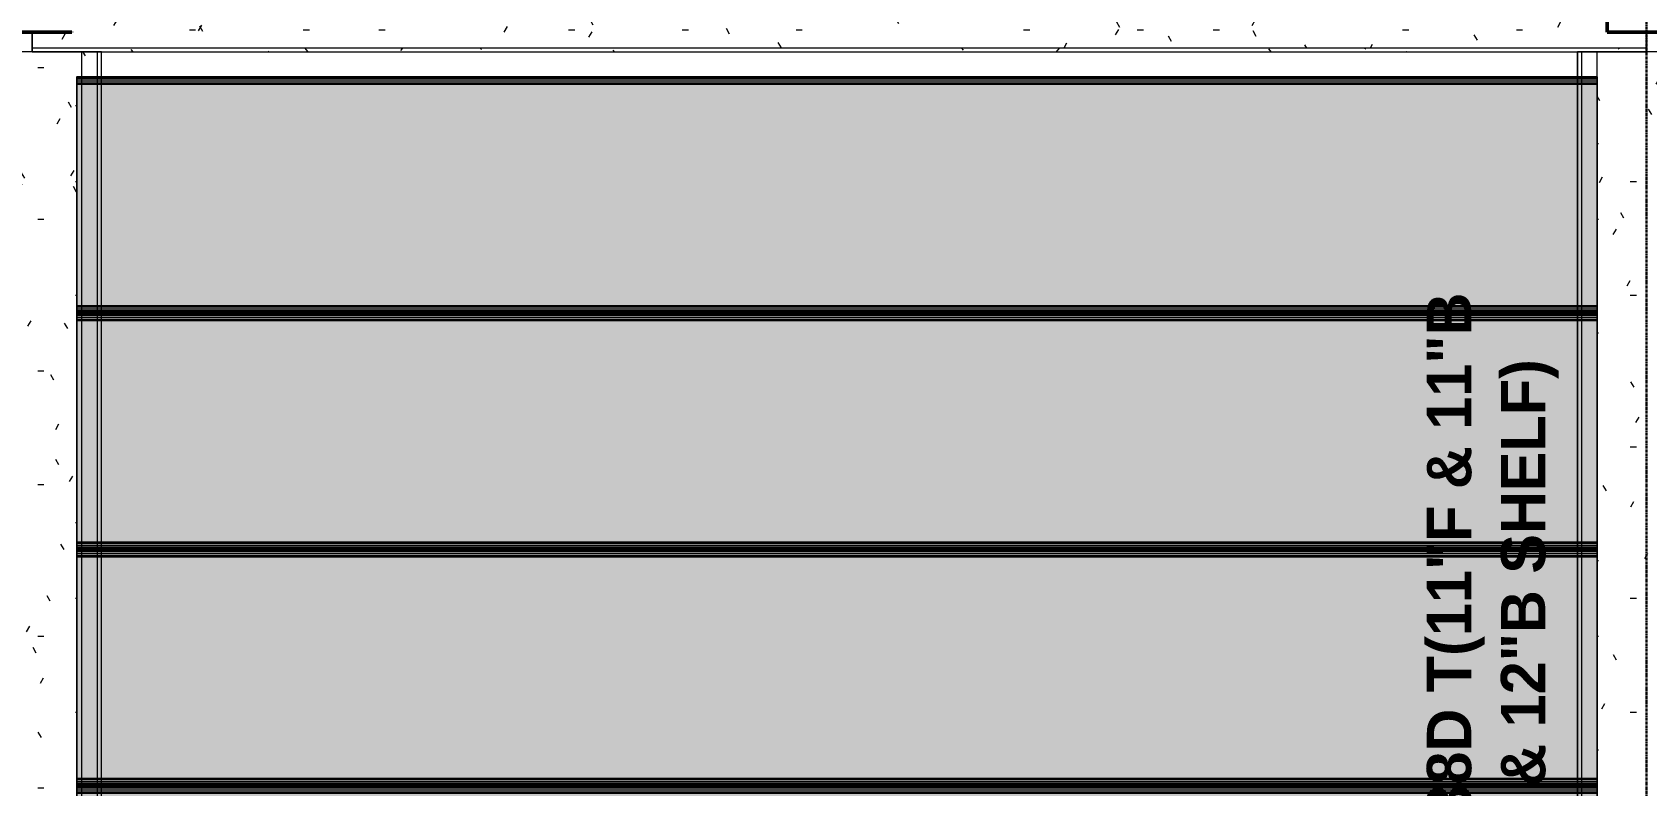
# Model space of a CAD drawing. Header units: inches. Extents: x -4126 to 627, y 9773 to 12338.
# Drawn here: x -2827.3 to -2500.3, y 11374.5 to 11527.2 of the extents above; entities that cross this region are included whole.
import ezdxf

# ---------------------------------------------------------------- set-up
doc = ezdxf.new("R2010")
doc.units = ezdxf.units.IN
doc.header["$MEASUREMENT"] = 0
doc.linetypes.add('Grid Line 1_2_', pattern=[0.875, 0.5, -0.125, 0.125, -0.125])
for name, color, linetype, lineweight in [('S-BEAM', 12, 'Continuous', 9), ('S-BEAM-IDEN', 2, 'Continuous', 30), ('S-COLS', 52, 'Continuous', 9), ('S-GRID', 1, 'Continuous', 9)]:
    doc.layers.add(name, color=color, linetype=linetype, lineweight=lineweight)
doc.styles.add('Century Gothic_B', font='', dxfattribs={"height": 9})
doc.styles.get('Century Gothic_B').set_extended_font_data('Century Gothic', bold=True)
pattern_1 = [(0, (0, 0), (30.72, 7.68), [1.267, -21.773, 1.267, -21.773, -122.88]), (0, (0, 0), (30.72, 7.68), [-46.08, 1.267, -44.813, 1.267, -21.773, -53.76]), (0, (0, 0), (30.72, 7.68), [-115.2, 1.267, -14.093, 1.267, -37.133]), (120, (11.52, 3.84), (-22.011075, 22.7643004), [1.267, -21.773, 1.267, -21.773, -122.88]), (120, (11.52, 3.84), (-22.011075, 22.7643004), [-46.08, 1.267, -44.813, 1.267, -21.773, -53.76]), (120, (11.52, 3.84), (-22.011075, 22.7643004), [-115.2, 1.267, -14.093, 1.267, -37.133]), (240, (15.36, 19.2), (-8.708925, -30.4443004), [1.267, -21.773, 1.267, -21.773, -122.88]), (240, (15.36, 19.2), (-8.708925, -30.4443004), [-46.08, 1.267, -44.813, 1.267, -21.773, -53.76]), (240, (15.36, 19.2), (-8.708925, -30.4443004), [-115.2, 1.267, -14.093, 1.267, -37.133])]

# ---------------------------------------------------------------- blocks, each defined once
blk = doc.blocks.new('034100 - Precast Structural Concrete - Column - Corbels - 16_x16_-1699973-FRAMING PLAN - 1ST FLOOR')
at = {"layer": 'S-COLS'}
h = blk.add_hatch(dxfattribs=at)
h.set_pattern_fill('FP_11', color=256, style=0, pattern_type=2)
h.set_pattern_definition([(140, (11534.205, 2501.308), (2.40992, 27.5427), [2.88, -31.68]), (85, (11534.205, 2501.308), (-28.884266, -5.327844), [2.304, -25.344]), (190.451, (11534.406, 2503.603), (-26.47393, 22.215316), [2.448, -26.924]), (136.184, (11526.525, 2501.308), (6.35642, 40.98187), [4.32, -47.52]), (186.636, (11527.055, 2504.723), (-37.40619, 35.89075), [3.671, -40.386]), (81.184, (11526.525, 2501.31), (-37.40622, 35.89097), [3.456, -38.016]), (111, (11528.445, 2505.148), (15.46073, 22.921036), [2.88, -31.68]), (56, (11528.445, 2505.148), (-27.84574, 9.34353), [2.304, -25.344]), (161.451, (11529.734, 2507.058), (-12.38442, 32.26477), [2.448, -26.924]), (127.5, (11534.205, 2501.308), (-12.782707, 0.466855), [1.267, -23.77, 1.267, -24.461, -25.44]), (127.5, (11534.205, 2501.308), (-12.782707, 0.466855), [-50.765, 1.267, -24.173]), (97.5, (11534.205, 2501.308), (-15.14509, 10.10159), [1.267, -13.402, 1.267, -23.194, -9.696]), (97.5, (11534.205, 2501.308), (-15.14509, 10.10159), [-39.13, 1.267, -8.429]), (57.5, (11534.205, 2492.745), (0.86578, 20.499161), [1.267, -8.333, 1.267, -28.685, -39.744]), (57.5, (11534.205, 2492.745), (0.86578, 20.499161), [-39.552, 1.267, -38.477]), (47.5, (11534.205, 2488.905), (-3.844288, 22.39478), [1.267, -11.213, 1.267, -18.624, -28.224]), (47.5, (11534.205, 2488.905), (-3.844288, 22.39478), [-32.371, 1.267, -26.957])])
h.paths.add_polyline_path([(7.02, 1.02), (-7.98, 1.02), (-7.98, 0.97), (7.02, 0.97)], flags=0)
for p, q in [((-8.91, 8.98), (-8.98, 8.98)), ((-8.98, 8.98), (-8.98, -7.02)), ((6.94, 8.98), (-8.91, 8.98)), ((7.02, 8.98), (6.94, 8.98)), ((7.02, -7.02), (7.02, 8.98)), ((-8.98, -7.02), (-8.91, -7.02)), ((-8.91, -7.02), (6.94, -7.02)), ((6.94, -7.02), (7.02, -7.02))]:
    blk.add_line(p, q, dxfattribs=at)
at = {"layer": 'S-COLS', "lineweight": 50}
for p, q in [((-8.98, -7.02), (-8.98, 8.98)), ((-8.98, 8.98), (-8.91, 8.98)), ((-8.91, 8.98), (6.94, 8.98)), ((6.94, 8.98), (7.02, 8.98)), ((7.02, 8.98), (7.02, -7.02)), ((-8.91, -7.02), (-8.98, -7.02)), ((6.94, -7.02), (-8.91, -7.02)), ((7.02, -7.02), (6.94, -7.02))]:
    blk.add_line(p, q, dxfattribs=at)
blk = doc.blocks.new('034100 - Precast Structural Concrete - Solid Plank - 12_-1871122-FRAMING PLAN - 1ST FLOOR')
at = {"layer": 'S-BEAM', "transparency": 33554483}
h = blk.add_hatch(color=256, dxfattribs=at)
h.paths.add_polyline_path([(0, 23.52), (5, 23.52), (5, 23.9), (0, 23.9)], flags=0)
h.paths.add_polyline_path([(308, 23.52), (308, 23.9), (304, 23.9), (304, 23.52), (304.79, 23.52)], flags=0)
h = blk.add_hatch(color=256, dxfattribs=at)
h.paths.add_polyline_path([(5, -23.52), (5, -23.09), (0, -23.09), (0, -23.52), (4.21, -23.52)], flags=0)
h.paths.add_polyline_path([(304.79, -23.52), (308, -23.52), (308, -23.09), (304, -23.09), (304, -23.52)], flags=0)
h.paths.add_polyline_path([(304.79, -22.7), (308, -22.7), (308, 22.7), (304, 22.7), (304, -22.7)], flags=0)
h.paths.add_polyline_path([(0, -22.7), (5, -22.7), (5, 22.7), (0, 22.7), (0, 20.28)], flags=0)
h.paths.add_polyline_path([(4.21, 23.09), (5, 23.09), (5, 23.52), (0, 23.52), (0, 23.09)], flags=0)
h.paths.add_polyline_path([(304, 23.09), (308, 23.09), (308, 23.52), (304, 23.52)], flags=0)
h = blk.add_hatch(color=256, dxfattribs=at)
h.paths.add_polyline_path([(5, 22.7), (5, 23.09), (0, 23.09), (0, 22.7), (4.21, 22.7)], flags=0)
h.paths.add_polyline_path([(308, 22.7), (308, 23.09), (304, 23.09), (304, 22.7), (304.79, 22.7)], flags=0)
for points in [[(145.83, 23.52), (304, 23.52), (304, 23.9), (5, 23.9), (5, 23.52), (145, 23.52)], [(5, 22.7), (304, 22.7), (304, 23.09), (5, 23.09)], [(5, -23.09), (304, -23.09), (304, -22.7), (5, -22.7)], [(232.09, -23.9), (304, -23.9), (304, -23.52), (5, -23.52), (5, -23.9), (97.02, -23.9)]]:
    blk.add_hatch(color=256, dxfattribs=at).paths.add_polyline_path(points, flags=0)
h = blk.add_hatch(color=256, dxfattribs=at)
h.paths.add_polyline_path([(5, -23.52), (304, -23.52), (304, -23.09), (5, -23.09)], flags=0)
h.paths.add_polyline_path([(5, -22.7), (304, -22.7), (304, 22.7), (5, 22.7), (5, 20.28)], flags=0)
h.paths.add_polyline_path([(232.09, 23.09), (304, 23.09), (304, 23.52), (5, 23.52), (5, 23.09), (97.02, 23.09)], flags=0)
h = blk.add_hatch(color=256, dxfattribs=at)
h.paths.add_polyline_path([(5, -23.09), (5, -22.7), (0, -22.7), (0, -23.09), (4.21, -23.09)], flags=0)
h.paths.add_polyline_path([(308, -23.09), (308, -22.7), (304, -22.7), (304, -23.09), (304.79, -23.09)], flags=0)
h = blk.add_hatch(color=256, dxfattribs=at)
h.paths.add_polyline_path([(0, -23.9), (5, -23.9), (5, -23.52), (0, -23.52)], flags=0)
h.paths.add_polyline_path([(308, -23.9), (308, -23.52), (304, -23.52), (304, -23.9), (304.79, -23.9)], flags=0)
at = {"layer": 'S-BEAM'}
for p, q in [((0, 23.94), (0, 23.9)), ((0, 23.94), (5, 23.94)), ((0, 23.76), (0, 23.9)), ((0, 23.9), (0, 23.52)), ((0, 23.9), (5, 23.9)), ((0, 23.52), (0, 23.76)), ((0, 23.76), (5, 23.76)), ((0, 23.76), (5, 23.76)), ((0, 22.7), (0, 23.52)), ((0, 23.52), (0, -23.52)), ((0, 23.52), (5, 23.52)), ((0, 22.7), (0, 23.09)), ((0, 23.09), (0, 22.7)), ((0, 23.09), (5, 23.09)), ((0, 23.09), (5, 23.09)), ((5, 23.94), (304, 23.94)), ((5, 23.9), (304, 23.9)), ((5, 23.76), (304, 23.76)), ((5, 23.76), (304, 23.76)), ((5, 23.52), (304, 23.52)), ((5, 23.09), (304, 23.09)), ((5, 23.09), (304, 23.09)), ((304, 23.94), (308, 23.94)), ((304, 23.9), (308, 23.9)), ((304, 23.76), (308, 23.76)), ((304, 23.76), (308, 23.76)), ((304, 23.52), (308, 23.52)), ((304, 23.09), (308, 23.09)), ((304, 23.09), (308, 23.09)), ((308, 23.9), (308, 23.94)), ((308, 23.52), (308, 23.9)), ((308, 23.9), (308, 23.76)), ((308, 23.76), (308, 23.52)), ((308, -23.52), (308, 23.52)), ((308, 23.52), (308, 22.7)), ((308, 22.7), (308, 23.09)), ((308, 23.09), (308, 22.7)), ((0, 22.4), (0, 22.7)), ((0, 22.7), (5, 22.7)), ((0, -22.4), (0, 22.4)), ((0, 22.4), (5, 22.4)), ((5, 22.7), (304, 22.7)), ((5, 22.4), (304, 22.4)), ((304, 22.7), (308, 22.7)), ((304, 22.4), (308, 22.4)), ((308, 22.7), (308, 22.4)), ((308, 22.4), (308, -22.4)), ((0, -22.7), (0, -22.4)), ((0, -22.4), (5, -22.4)), ((0, -23.52), (0, -22.7)), ((0, -22.7), (0, -23.09)), ((0, -23.09), (0, -22.7)), ((0, -22.7), (5, -22.7)), ((5, -22.4), (304, -22.4)), ((5, -22.7), (304, -22.7)), ((304, -22.4), (308, -22.4)), ((304, -22.7), (308, -22.7)), ((308, -22.4), (308, -22.7)), ((308, -22.7), (308, -23.09)), ((308, -23.09), (308, -22.7)), ((308, -22.7), (308, -23.52)), ((0, -23.09), (5, -23.09)), ((0, -23.09), (5, -23.09)), ((0, -23.52), (0, -23.9)), ((0, -23.76), (0, -23.52)), ((5, -23.52), (0, -23.52)), ((0, -23.9), (0, -23.76)), ((5, -23.76), (0, -23.76)), ((0, -23.76), (5, -23.76)), ((0, -23.9), (0, -23.94)), ((0, -23.9), (5, -23.9)), ((0, -23.94), (5, -23.94)), ((5, -23.09), (304, -23.09)), ((5, -23.09), (304, -23.09)), ((304, -23.52), (5, -23.52)), ((304, -23.76), (5, -23.76)), ((5, -23.76), (304, -23.76)), ((5, -23.9), (304, -23.9)), ((5, -23.94), (304, -23.94)), ((304, -23.09), (308, -23.09)), ((304, -23.09), (308, -23.09)), ((308, -23.52), (304, -23.52)), ((308, -23.76), (304, -23.76)), ((304, -23.76), (308, -23.76)), ((304, -23.9), (308, -23.9)), ((304, -23.94), (308, -23.94)), ((308, -23.52), (308, -23.76)), ((308, -23.9), (308, -23.52)), ((308, -23.76), (308, -23.9)), ((308, -23.94), (308, -23.9))]:
    blk.add_line(p, q, dxfattribs=at)
blk = doc.blocks.new('034100 - Precast Structural Concrete - Solid Plank - 12_-V93-FRAMING PLAN - 1ST FLOOR')
at = {"layer": 'S-BEAM', "transparency": 33554483}
h = blk.add_hatch(color=256, dxfattribs=at)
h.paths.add_polyline_path([(5, 23.52), (5, 23.9), (0, 23.9), (0, 23.52), (4.21, 23.52)], flags=0)
h.paths.add_polyline_path([(308, 23.52), (308, 23.9), (304, 23.9), (304, 23.52), (304.79, 23.52)], flags=0)
h = blk.add_hatch(color=256, dxfattribs=at)
h.paths.add_polyline_path([(5, -23.52), (5, -23.09), (0, -23.09), (0, -23.52), (4.21, -23.52)], flags=0)
h.paths.add_polyline_path([(308, -23.52), (308, -23.09), (304, -23.09), (304, -23.52), (304.79, -23.52)], flags=0)
h.paths.add_polyline_path([(4.21, -22.7), (5, -22.7), (5, 22.7), (0, 22.7), (0, -22.7)], flags=0)
h.paths.add_polyline_path([(308, -22.7), (308, 22.7), (304, 22.7), (304, -22.7), (304.79, -22.7)], flags=0)
h.paths.add_polyline_path([(5, 23.09), (5, 23.52), (0, 23.52), (0, 23.09), (4.21, 23.09)], flags=0)
h.paths.add_polyline_path([(308, 23.09), (308, 23.52), (304, 23.52), (304, 23.09), (304.79, 23.09)], flags=0)
h = blk.add_hatch(color=256, dxfattribs=at)
h.paths.add_polyline_path([(5, 22.7), (5, 23.09), (0, 23.09), (0, 22.7), (4.21, 22.7)], flags=0)
h.paths.add_polyline_path([(308, 22.7), (308, 23.09), (304, 23.09), (304, 22.7), (304.79, 22.7)], flags=0)
for points in [[(304, 23.52), (304, 23.9), (5, 23.9), (5, 23.52), (232.09, 23.52)], [(97.02, 22.7), (304, 22.7), (304, 23.09), (5, 23.09), (5, 22.7)], [(97.02, -23.09), (304, -23.09), (304, -22.7), (5, -22.7), (5, -23.09)], [(232.09, -23.9), (304, -23.9), (304, -23.52), (5, -23.52), (5, -23.9), (97.02, -23.9)]]:
    blk.add_hatch(color=256, dxfattribs=at).paths.add_polyline_path(points, flags=0)
h = blk.add_hatch(color=256, dxfattribs=at)
h.paths.add_polyline_path([(5, -23.52), (304, -23.52), (304, -23.09), (5, -23.09)], flags=0)
h.paths.add_polyline_path([(232.09, -22.7), (304, -22.7), (304, 22.7), (5, 22.7), (5, -22.7), (97.02, -22.7)], flags=0)
h.paths.add_polyline_path([(97.02, 23.09), (304, 23.09), (304, 23.52), (5, 23.52), (5, 23.09)], flags=0)
h = blk.add_hatch(color=256, dxfattribs=at)
h.paths.add_polyline_path([(5, -23.09), (5, -22.7), (0, -22.7), (0, -23.09), (4.21, -23.09)], flags=0)
h.paths.add_polyline_path([(308, -23.09), (308, -22.7), (304, -22.7), (304, -23.09), (304.79, -23.09)], flags=0)
h = blk.add_hatch(color=256, dxfattribs=at)
h.paths.add_polyline_path([(5, -23.9), (5, -23.52), (0, -23.52), (0, -23.9), (4.21, -23.9)], flags=0)
h.paths.add_polyline_path([(308, -23.9), (308, -23.52), (304, -23.52), (304, -23.9), (304.79, -23.9)], flags=0)
at = {"layer": 'S-BEAM'}
for p, q in [((0, 23.94), (0, 23.9)), ((0, 23.94), (5, 23.94)), ((0, 23.76), (0, 23.9)), ((0, 23.9), (0, 23.52)), ((0, 23.9), (5, 23.9)), ((0, 23.52), (0, 23.76)), ((0, 23.76), (5, 23.76)), ((0, 23.76), (5, 23.76)), ((0, 22.7), (0, 23.52)), ((0, 23.52), (0, -23.52)), ((0, 23.52), (5, 23.52)), ((0, 22.7), (0, 23.09)), ((0, 23.09), (0, 22.7)), ((0, 23.09), (5, 23.09)), ((0, 23.09), (5, 23.09)), ((5, 23.94), (304, 23.94)), ((5, 23.9), (304, 23.9)), ((5, 23.76), (304, 23.76)), ((5, 23.76), (304, 23.76)), ((5, 23.52), (304, 23.52)), ((5, 23.09), (304, 23.09)), ((5, 23.09), (304, 23.09)), ((304, 23.94), (308, 23.94)), ((304, 23.9), (308, 23.9)), ((304, 23.76), (308, 23.76)), ((304, 23.76), (308, 23.76)), ((304, 23.52), (308, 23.52)), ((304, 23.09), (308, 23.09)), ((304, 23.09), (308, 23.09)), ((308, 23.9), (308, 23.94)), ((308, 23.52), (308, 23.9)), ((308, 23.9), (308, 23.76)), ((308, 23.76), (308, 23.52)), ((308, -23.52), (308, 23.52)), ((308, 23.52), (308, 22.7)), ((308, 22.7), (308, 23.09)), ((308, 23.09), (308, 22.7)), ((0, 22.4), (0, 22.7)), ((0, 22.7), (5, 22.7)), ((0, -22.4), (0, 22.4)), ((0, 22.4), (5, 22.4)), ((5, 22.7), (304, 22.7)), ((5, 22.4), (304, 22.4)), ((304, 22.7), (308, 22.7)), ((304, 22.4), (308, 22.4)), ((308, 22.7), (308, 22.4)), ((308, 22.4), (308, -22.4)), ((0, -22.7), (0, -22.4)), ((0, -22.4), (5, -22.4)), ((0, -23.52), (0, -22.7)), ((0, -22.7), (0, -23.09)), ((0, -23.09), (0, -22.7)), ((0, -22.7), (5, -22.7)), ((5, -22.4), (304, -22.4)), ((5, -22.7), (304, -22.7)), ((304, -22.4), (308, -22.4)), ((304, -22.7), (308, -22.7)), ((308, -22.4), (308, -22.7)), ((308, -22.7), (308, -23.09)), ((308, -23.09), (308, -22.7)), ((308, -22.7), (308, -23.52)), ((0, -23.09), (5, -23.09)), ((0, -23.09), (5, -23.09)), ((0, -23.52), (0, -23.9)), ((0, -23.76), (0, -23.52)), ((5, -23.52), (0, -23.52)), ((0, -23.9), (0, -23.76)), ((5, -23.76), (0, -23.76)), ((0, -23.76), (5, -23.76)), ((0, -23.9), (0, -23.94)), ((0, -23.9), (5, -23.9)), ((0, -23.94), (5, -23.94)), ((5, -23.09), (304, -23.09)), ((5, -23.09), (304, -23.09)), ((304, -23.52), (5, -23.52)), ((304, -23.76), (5, -23.76)), ((5, -23.76), (304, -23.76)), ((5, -23.9), (304, -23.9)), ((5, -23.94), (304, -23.94)), ((304, -23.09), (308, -23.09)), ((304, -23.09), (308, -23.09)), ((308, -23.52), (304, -23.52)), ((308, -23.76), (304, -23.76)), ((304, -23.76), (308, -23.76)), ((304, -23.9), (308, -23.9)), ((304, -23.94), (308, -23.94)), ((308, -23.52), (308, -23.76)), ((308, -23.9), (308, -23.52)), ((308, -23.76), (308, -23.9)), ((308, -23.94), (308, -23.9))]:
    blk.add_line(p, q, dxfattribs=at)
blk = doc.blocks.new('034100 - Precast Structural Concrete - Solid Plank - 12_-V94-FRAMING PLAN - 1ST FLOOR')
at = {"layer": 'S-BEAM', "transparency": 33554483}
h = blk.add_hatch(color=256, dxfattribs=at)
h.paths.add_polyline_path([(5, 23.52), (5, 23.9), (0, 23.9), (0, 23.52), (4.21, 23.52)], flags=0)
h.paths.add_polyline_path([(308, 23.52), (308, 23.9), (304, 23.9), (304, 23.52), (304.79, 23.52)], flags=0)
h = blk.add_hatch(color=256, dxfattribs=at)
h.paths.add_polyline_path([(5, -23.52), (5, -23.09), (0, -23.09), (0, -23.52), (4.21, -23.52)], flags=0)
h.paths.add_polyline_path([(304, -23.52), (308, -23.52), (308, -23.09), (304, -23.09)], flags=0)
h.paths.add_polyline_path([(4.21, -22.7), (5, -22.7), (5, 22.7), (0, 22.7), (0, -22.7)], flags=0)
h.paths.add_polyline_path([(308, -22.7), (308, 22.7), (304, 22.7), (304, -22.7), (304.79, -22.7)], flags=0)
h.paths.add_polyline_path([(4.21, 23.09), (5, 23.09), (5, 23.52), (0, 23.52), (0, 23.09)], flags=0)
h.paths.add_polyline_path([(304, 23.09), (308, 23.09), (308, 23.52), (304, 23.52)], flags=0)
h = blk.add_hatch(color=256, dxfattribs=at)
h.paths.add_polyline_path([(5, 22.7), (5, 23.09), (0, 23.09), (0, 22.7), (4.21, 22.7)], flags=0)
h.paths.add_polyline_path([(308, 22.7), (308, 23.09), (304, 23.09), (304, 22.7), (304.79, 22.7)], flags=0)
for points in [[(304, 23.52), (304, 23.9), (5, 23.9), (5, 23.52), (232.09, 23.52)], [(97.02, 22.7), (304, 22.7), (304, 23.09), (5, 23.09), (5, 22.7)], [(5, -23.09), (304, -23.09), (304, -22.7), (5, -22.7)], [(5, -23.9), (304, -23.9), (304, -23.52), (5, -23.52)], [(308, -23.94), (308, -23.9), (304.79, -23.94)]]:
    blk.add_hatch(color=256, dxfattribs=at).paths.add_polyline_path(points, flags=0)
h = blk.add_hatch(color=256, dxfattribs=at)
h.paths.add_polyline_path([(304, -23.52), (304, -23.09), (5, -23.09), (5, -23.52), (232.09, -23.52)], flags=0)
h.paths.add_polyline_path([(232.09, -22.7), (304, -22.7), (304, 22.7), (5, 22.7), (5, -22.7), (97.02, -22.7)], flags=0)
h.paths.add_polyline_path([(304, 23.09), (304, 23.52), (5, 23.52), (5, 23.09), (232.09, 23.09)], flags=0)
h = blk.add_hatch(color=256, dxfattribs=at)
h.paths.add_polyline_path([(5, -23.09), (5, -22.7), (0, -22.7), (0, -23.09), (4.21, -23.09)], flags=0)
h.paths.add_polyline_path([(308, -23.09), (308, -22.7), (304, -22.7), (304, -23.09), (304.79, -23.09)], flags=0)
h = blk.add_hatch(color=256, dxfattribs=at)
h.paths.add_polyline_path([(304.79, -23.9), (308, -23.9), (308, -23.52), (304, -23.52), (304, -23.9)], flags=0)
h.paths.add_polyline_path([(4.21, -23.9), (5, -23.9), (5, -23.52), (0, -23.52), (0, -23.9)], flags=0)
at = {"layer": 'S-BEAM'}
for p, q in [((0, 23.94), (0, 23.9)), ((0, 23.94), (5, 23.94)), ((0, 23.76), (0, 23.9)), ((0, 23.9), (0, 23.52)), ((0, 23.9), (5, 23.9)), ((0, 23.52), (0, 23.76)), ((0, 23.76), (5, 23.76)), ((0, 23.76), (5, 23.76)), ((0, 22.7), (0, 23.52)), ((0, 23.52), (0, -23.52)), ((0, 23.52), (5, 23.52)), ((0, 22.7), (0, 23.09)), ((0, 23.09), (0, 22.7)), ((0, 23.09), (5, 23.09)), ((0, 23.09), (5, 23.09)), ((5, 23.94), (304, 23.94)), ((5, 23.9), (304, 23.9)), ((5, 23.76), (304, 23.76)), ((5, 23.76), (304, 23.76)), ((5, 23.52), (304, 23.52)), ((5, 23.09), (304, 23.09)), ((5, 23.09), (304, 23.09)), ((304, 23.94), (308, 23.94)), ((304, 23.9), (308, 23.9)), ((304, 23.76), (308, 23.76)), ((304, 23.76), (308, 23.76)), ((304, 23.52), (308, 23.52)), ((304, 23.09), (308, 23.09)), ((304, 23.09), (308, 23.09)), ((308, 23.9), (308, 23.94)), ((308, 23.52), (308, 23.9)), ((308, 23.9), (308, 23.76)), ((308, 23.76), (308, 23.52)), ((308, -23.52), (308, 23.52)), ((308, 23.52), (308, 22.7)), ((308, 22.7), (308, 23.09)), ((308, 23.09), (308, 22.7)), ((0, 22.4), (0, 22.7)), ((0, 22.7), (5, 22.7)), ((0, -22.4), (0, 22.4)), ((0, 22.4), (5, 22.4)), ((5, 22.7), (304, 22.7)), ((5, 22.4), (304, 22.4)), ((304, 22.7), (308, 22.7)), ((304, 22.4), (308, 22.4)), ((308, 22.7), (308, 22.4)), ((308, 22.4), (308, -22.4)), ((0, -22.7), (0, -22.4)), ((0, -22.4), (5, -22.4)), ((0, -23.52), (0, -22.7)), ((0, -22.7), (0, -23.09)), ((0, -23.09), (0, -22.7)), ((0, -22.7), (5, -22.7)), ((5, -22.4), (304, -22.4)), ((5, -22.7), (304, -22.7)), ((304, -22.4), (308, -22.4)), ((304, -22.7), (308, -22.7)), ((308, -22.4), (308, -22.7)), ((308, -22.7), (308, -23.09)), ((308, -23.09), (308, -22.7)), ((308, -22.7), (308, -23.52)), ((0, -23.09), (5, -23.09)), ((0, -23.09), (5, -23.09)), ((0, -23.52), (0, -23.9)), ((0, -23.76), (0, -23.52)), ((5, -23.52), (0, -23.52)), ((0, -23.9), (0, -23.76)), ((5, -23.76), (0, -23.76)), ((0, -23.76), (5, -23.76)), ((0, -23.9), (0, -23.94)), ((0, -23.9), (5, -23.9)), ((0, -23.94), (5, -23.94)), ((5, -23.09), (304, -23.09)), ((5, -23.09), (304, -23.09)), ((304, -23.52), (5, -23.52)), ((304, -23.76), (5, -23.76)), ((5, -23.76), (304, -23.76)), ((5, -23.9), (304, -23.9)), ((5, -23.94), (304, -23.94)), ((304, -23.09), (308, -23.09)), ((304, -23.09), (308, -23.09)), ((308, -23.52), (304, -23.52)), ((308, -23.76), (304, -23.76)), ((304, -23.76), (308, -23.76)), ((304, -23.9), (308, -23.9)), ((304, -23.94), (308, -23.94)), ((308, -23.52), (308, -23.76)), ((308, -23.9), (308, -23.52)), ((308, -23.76), (308, -23.9)), ((308, -23.94), (308, -23.9))]:
    blk.add_line(p, q, dxfattribs=at)
blk = doc.blocks.new('034100 - Precast Structural Concrete - Solid Plank - 12_-V95-FRAMING PLAN - 1ST FLOOR')
at = {"layer": 'S-BEAM', "transparency": 33554483}
h = blk.add_hatch(color=256, dxfattribs=at)
h.paths.add_polyline_path([(5, 23.52), (5, 23.9), (0, 23.9), (0, 23.52), (4.21, 23.52)], flags=0)
h.paths.add_polyline_path([(308, 23.52), (308, 23.9), (304, 23.9), (304, 23.52), (304.79, 23.52)], flags=0)
h = blk.add_hatch(color=256, dxfattribs=at)
h.paths.add_polyline_path([(5, -23.52), (5, -23.09), (0, -23.09), (0, -23.52), (4.21, -23.52)], flags=0)
h.paths.add_polyline_path([(304, -23.52), (308, -23.52), (308, -23.09), (304, -23.09)], flags=0)
h.paths.add_polyline_path([(0, -22.7), (5, -22.7), (5, 22.7), (0, 22.7), (0, -8.3)], flags=0)
h.paths.add_polyline_path([(308, -22.7), (308, 22.7), (304, 22.7), (304, -22.7), (304.79, -22.7)], flags=0)
h.paths.add_polyline_path([(4.21, 23.09), (5, 23.09), (5, 23.52), (0, 23.52), (0, 23.09)], flags=0)
h.paths.add_polyline_path([(304, 23.09), (308, 23.09), (308, 23.52), (304, 23.52)], flags=0)
h = blk.add_hatch(color=256, dxfattribs=at)
h.paths.add_polyline_path([(5, 22.7), (5, 23.09), (0, 23.09), (0, 22.7), (4.21, 22.7)], flags=0)
h.paths.add_polyline_path([(308, 22.7), (308, 23.09), (304, 23.09), (304, 22.7), (304.79, 22.7)], flags=0)
h = blk.add_hatch(color=256, dxfattribs=at)
h.paths.add_polyline_path([(5, 23.9), (5, 23.94), (4.21, 23.9)], flags=0)
h.paths.add_polyline_path([(308, 23.9), (308, 23.94), (304.79, 23.9)], flags=0)
for points in [[(97.02, 23.52), (304, 23.52), (304, 23.9), (5, 23.9), (5, 23.52)], [(97.02, 22.7), (304, 22.7), (304, 23.09), (5, 23.09), (5, 22.7)], [(97.02, -23.09), (304, -23.09), (304, -22.7), (5, -22.7), (5, -23.09)], [(232.09, -23.9), (304, -23.9), (304, -23.52), (5, -23.52), (5, -23.9), (97.02, -23.9)]]:
    blk.add_hatch(color=256, dxfattribs=at).paths.add_polyline_path(points, flags=0)
h = blk.add_hatch(color=256, dxfattribs=at)
h.paths.add_polyline_path([(232.09, -23.52), (304, -23.52), (304, -23.09), (5, -23.09), (5, -23.52), (97.02, -23.52)], flags=0)
h.paths.add_polyline_path([(232.09, -22.7), (304, -22.7), (304, 22.7), (5, 22.7), (5, -22.7), (97.02, -22.7)], flags=0)
h.paths.add_polyline_path([(5, 23.09), (304, 23.09), (304, 23.52), (5, 23.52)], flags=0)
h = blk.add_hatch(color=256, dxfattribs=at)
h.paths.add_polyline_path([(5, -23.09), (5, -22.7), (0, -22.7), (0, -23.09), (4.21, -23.09)], flags=0)
h.paths.add_polyline_path([(308, -23.09), (308, -22.7), (304, -22.7), (304, -23.09), (304.79, -23.09)], flags=0)
h = blk.add_hatch(color=256, dxfattribs=at)
h.paths.add_polyline_path([(5, -23.9), (5, -23.52), (0, -23.52), (0, -23.9), (4.21, -23.9)], flags=0)
h.paths.add_polyline_path([(308, -23.9), (308, -23.52), (304, -23.52), (304, -23.9), (304.79, -23.9)], flags=0)
at = {"layer": 'S-BEAM'}
for p, q in [((0, 23.94), (0, 23.9)), ((0, 23.94), (5, 23.94)), ((0, 23.76), (0, 23.9)), ((0, 23.9), (0, 23.52)), ((0, 23.9), (5, 23.9)), ((0, 23.52), (0, 23.76)), ((0, 23.76), (5, 23.76)), ((0, 23.76), (5, 23.76)), ((0, 22.7), (0, 23.52)), ((0, 23.52), (0, -23.52)), ((0, 23.52), (5, 23.52)), ((0, 22.7), (0, 23.09)), ((0, 23.09), (0, 22.7)), ((0, 23.09), (5, 23.09)), ((0, 23.09), (5, 23.09)), ((5, 23.94), (304, 23.94)), ((5, 23.9), (304, 23.9)), ((5, 23.76), (304, 23.76)), ((5, 23.76), (304, 23.76)), ((5, 23.52), (304, 23.52)), ((5, 23.09), (304, 23.09)), ((5, 23.09), (304, 23.09)), ((304, 23.94), (308, 23.94)), ((304, 23.9), (308, 23.9)), ((304, 23.76), (308, 23.76)), ((304, 23.76), (308, 23.76)), ((304, 23.52), (308, 23.52)), ((304, 23.09), (308, 23.09)), ((304, 23.09), (308, 23.09)), ((308, 23.9), (308, 23.94)), ((308, 23.52), (308, 23.9)), ((308, 23.9), (308, 23.76)), ((308, 23.76), (308, 23.52)), ((308, -23.52), (308, 23.52)), ((308, 23.52), (308, 22.7)), ((308, 22.7), (308, 23.09)), ((308, 23.09), (308, 22.7)), ((0, 22.4), (0, 22.7)), ((0, 22.7), (5, 22.7)), ((0, -22.4), (0, 22.4)), ((0, 22.4), (5, 22.4)), ((5, 22.7), (304, 22.7)), ((5, 22.4), (304, 22.4)), ((304, 22.7), (308, 22.7)), ((304, 22.4), (308, 22.4)), ((308, 22.7), (308, 22.4)), ((308, 22.4), (308, -22.4)), ((0, -22.7), (0, -22.4)), ((0, -22.4), (5, -22.4)), ((0, -23.52), (0, -22.7)), ((0, -22.7), (0, -23.09)), ((0, -23.09), (0, -22.7)), ((0, -22.7), (5, -22.7)), ((5, -22.4), (304, -22.4)), ((5, -22.7), (304, -22.7)), ((304, -22.4), (308, -22.4)), ((304, -22.7), (308, -22.7)), ((308, -22.4), (308, -22.7)), ((308, -22.7), (308, -23.09)), ((308, -23.09), (308, -22.7)), ((308, -22.7), (308, -23.52)), ((0, -23.09), (5, -23.09)), ((0, -23.09), (5, -23.09)), ((0, -23.52), (0, -23.9)), ((0, -23.76), (0, -23.52)), ((5, -23.52), (0, -23.52)), ((0, -23.9), (0, -23.76)), ((5, -23.76), (0, -23.76)), ((0, -23.76), (5, -23.76)), ((0, -23.9), (0, -23.94)), ((0, -23.9), (5, -23.9)), ((0, -23.94), (5, -23.94)), ((5, -23.09), (304, -23.09)), ((5, -23.09), (304, -23.09)), ((304, -23.52), (5, -23.52)), ((304, -23.76), (5, -23.76)), ((5, -23.76), (304, -23.76)), ((5, -23.9), (304, -23.9)), ((5, -23.94), (304, -23.94)), ((304, -23.09), (308, -23.09)), ((304, -23.09), (308, -23.09)), ((308, -23.52), (304, -23.52)), ((308, -23.76), (304, -23.76)), ((304, -23.76), (308, -23.76)), ((304, -23.9), (308, -23.9)), ((304, -23.94), (308, -23.94)), ((308, -23.52), (308, -23.76)), ((308, -23.9), (308, -23.52)), ((308, -23.76), (308, -23.9)), ((308, -23.94), (308, -23.9))]:
    blk.add_line(p, q, dxfattribs=at)

msp = doc.modelspace()

# ---------------------------------------------------------------- hatches: boundary and pattern name
at = {"layer": 'S-BEAM'}
h = msp.add_hatch(dxfattribs=at)
h.set_pattern_fill('FP_3', color=256, style=0, pattern_type=2)
h.set_pattern_definition(pattern_1)
h.paths.add_polyline_path([(-2510.324, 11523.977), (-2500.339, 11523.977), (-2500.339, 11527.189), (-2508.324, 11527.189), (-2508.324, 11542.189), (-2819.324, 11542.189), (-2819.324, 11527.189), (-2827.308, 11527.189), (-2827.308, 11523.977), (-2513.536, 11523.977)], flags=0)
h = msp.add_hatch(dxfattribs=at)
h.set_pattern_fill('FP_4', color=256, style=0, pattern_type=2)
h.set_pattern_definition([(0, (0, 5820.488), (30.72, 5.431), [1.267, -21.773, 1.267, -21.773, -122.88]), (0, (0, 5820.488), (30.72, 5.431), [-46.08, 1.267, -44.813, 1.267, -21.773, -53.76]), (0, (0, 5820.488), (30.72, 5.431), [-115.2, 1.267, -14.093, 1.267, -37.133]), (129.232, (11.52, 5823.204), (-19.350573, 12.838379), [1.002, -17.213, 1.002, -17.213, -97.145]), (129.232, (11.52, 5823.204), (-19.350573, 12.838379), [-36.429, 1.002, -35.428, 1.002, -17.213, -42.501]), (129.232, (11.52, 5823.204), (-19.350573, 12.838379), [-91.074, 1.002, -11.141, 1.002, -29.356]), (230.768, (15.36, 5834.065), (-11.3700044, -24.785848), [1.002, -17.213, 1.002, -17.213, -97.145]), (230.768, (15.36, 5834.065), (-11.3700044, -24.785848), [-36.429, 1.002, -35.428, 1.002, -17.213, -42.501]), (230.768, (15.36, 5834.065), (-11.3700044, -24.785848), [-91.074, 1.002, -11.141, 1.002, -29.356])])
h.paths.add_polyline_path([(-2576.726, 11523.189), (-2500.339, 11523.217), (-2500.339, 11523.977), (-2827.308, 11523.977), (-2827.308, 11523.217), (-2577.559, 11523.189)], flags=0)
h = msp.add_hatch(dxfattribs=at)
h.set_pattern_fill('FP_3', color=256, style=0, pattern_type=2)
h.set_pattern_definition(pattern_1)
h.paths.add_polyline_path([(-2819.324, 11187.193), (-2818.324, 11187.193), (-2818.324, 11276.289), (-2837.324, 11276.289), (-2837.324, 11187.193), (-2835.324, 11187.193), (-2835.324, 11195.189), (-2819.324, 11195.189), (-2819.324, 11191.795)], flags=0)
h.paths.add_polyline_path([(-2831.061, 11284.914), (-2818.324, 11284.914), (-2818.324, 11518.199), (-2814.111, 11518.199), (-2814.111, 11523.189), (-2840.536, 11523.189), (-2840.536, 11518.199), (-2837.324, 11518.158), (-2837.324, 11284.914)], flags=0)
h = msp.add_hatch(dxfattribs=at)
h.set_pattern_fill('FP_20', color=256, style=0, pattern_type=2)
h.set_pattern_definition([(0, (-1462.556, 0), (21.722, 7.68), [0.896, -15.396, 0.896, -15.396, -86.889]), (0, (-1462.556, 0), (21.722, 7.68), [-32.583, 0.896, -31.687, 0.896, -15.396, -38.014]), (0, (-1462.556, 0), (21.722, 7.68), [-81.459, 0.896, -9.965, 0.896, -26.257]), (112.208, (-1454.41, 3.84), (-16.9086766, 26.0559108), [1.185, -20.367, 1.185, -20.367, -114.944]), (112.208, (-1454.41, 3.84), (-16.9086766, 26.0559108), [-43.104, 1.185, -41.919, 1.185, -20.367, -50.288]), (112.208, (-1454.41, 3.84), (-16.9086766, 26.0559108), [-107.76, 1.185, -13.183, 1.185, -34.735]), (247.792, (-1451.694, 19.2), (-4.8140186, -27.152691), [1.185, -20.367, 1.185, -20.367, -114.944]), (247.792, (-1451.694, 19.2), (-4.8140186, -27.152691), [-43.104, 1.185, -41.919, 1.185, -20.367, -50.288]), (247.792, (-1451.694, 19.2), (-4.8140186, -27.152691), [-107.76, 1.185, -13.183, 1.185, -34.735])])
h.paths.add_polyline_path([(-2813.324, 11518.199), (-2813.324, 11523.189), (-2814.111, 11523.189), (-2814.111, 11518.199)], flags=0)
h = msp.add_hatch(dxfattribs=at)
h.set_pattern_fill('FP_15', color=256, style=0, pattern_type=2)
h.set_pattern_definition([(0, (-1201.268, 0), (21.722, 7.68), [0.896, -15.396, 0.896, -15.396, -86.889]), (0, (-1201.268, 0), (21.722, 7.68), [-32.583, 0.896, -31.687, 0.896, -15.396, -38.014]), (0, (-1201.268, 0), (21.722, 7.68), [-81.459, 0.896, -9.965, 0.896, -26.257]), (112.208, (-1193.122, 3.84), (-16.9086766, 26.0559108), [1.185, -20.367, 1.185, -20.367, -114.944]), (112.208, (-1193.122, 3.84), (-16.9086766, 26.0559108), [-43.104, 1.185, -41.919, 1.185, -20.367, -50.288]), (112.208, (-1193.122, 3.84), (-16.9086766, 26.0559108), [-107.76, 1.185, -13.183, 1.185, -34.735]), (247.792, (-1190.407, 19.2), (-4.8140186, -27.152691), [1.185, -20.367, 1.185, -20.367, -114.944]), (247.792, (-1190.407, 19.2), (-4.8140186, -27.152691), [-43.104, 1.185, -41.919, 1.185, -20.367, -50.288]), (247.792, (-1190.407, 19.2), (-4.8140186, -27.152691), [-107.76, 1.185, -13.183, 1.185, -34.735])])
h.paths.add_polyline_path([(-2513.536, 11518.199), (-2513.536, 11523.189), (-2514.324, 11523.189), (-2514.324, 11518.199)], flags=0)
h = msp.add_hatch(dxfattribs=at)
h.set_pattern_fill('FP_3', color=256, style=0, pattern_type=2)
h.set_pattern_definition(pattern_1)
h.paths.add_polyline_path([(-2492.324, 11187.225), (-2490.324, 11187.225), (-2490.324, 11276.289), (-2510.324, 11276.289), (-2510.324, 11187.225), (-2508.324, 11187.225), (-2508.324, 11195.189), (-2492.324, 11195.189), (-2492.324, 11191.795)], flags=0)
h.paths.add_polyline_path([(-2510.324, 11284.914), (-2490.324, 11284.914), (-2490.324, 11518.199), (-2487.111, 11518.199), (-2487.111, 11523.189), (-2513.536, 11523.189), (-2513.536, 11518.199), (-2510.324, 11518.158), (-2510.324, 11325.431)], flags=0)

# ---------------------------------------------------------------- linework, layer by layer
for p, q in [((-2827.308, 11527.189), (-2827.308, 11523.977)), ((-2827.308, 11523.217), (-2827.308, 11527.189)), ((-2500.339, 11527.189), (-2500.339, 11523.217)), ((-2500.339, 11523.977), (-2500.339, 11527.189)), ((-2827.308, 11523.977), (-2827.308, 11523.217)), ((-2500.339, 11523.977), (-2827.308, 11523.977)), ((-2500.339, 11523.217), (-2500.339, 11523.977)), ((-2814.111, 11523.217), (-2840.536, 11523.217)), ((-2827.308, 11523.217), (-2817.324, 11523.217)), ((-2813.324, 11523.189), (-2827.308, 11523.189)), ((-2813.324, 11523.189), (-2827.308, 11523.189)), ((-2817.324, 11523.217), (-2813.324, 11523.217)), ((-2817.324, 11523.189), (-2817.324, 11278.795)), ((-2817.324, 11523.189), (-2817.324, 11518.199)), ((-2813.324, 11523.217), (-2814.111, 11523.217)), ((-2814.111, 11187.193), (-2814.111, 11523.217)), ((-2813.324, 11187.193), (-2813.324, 11523.217)), ((-2514.324, 11523.189), (-2813.324, 11523.189)), ((-2514.324, 11523.189), (-2813.324, 11523.189)), ((-2813.324, 11278.795), (-2813.324, 11523.189)), ((-2513.536, 11523.217), (-2514.324, 11523.217)), ((-2514.324, 11523.217), (-2510.324, 11523.217)), ((-2514.324, 11187.225), (-2514.324, 11523.217)), ((-2500.339, 11523.189), (-2514.324, 11523.189)), ((-2500.339, 11523.189), (-2514.324, 11523.189)), ((-2514.324, 11523.189), (-2514.324, 11278.795)), ((-2487.111, 11523.217), (-2513.536, 11523.217)), ((-2513.536, 11523.217), (-2513.536, 11187.225)), ((-2510.324, 11523.217), (-2500.339, 11523.217)), ((-2510.324, 11278.795), (-2510.324, 11523.189)), ((-2510.324, 11518.199), (-2510.324, 11523.189)), ((-2500.339, 11523.217), (-2500.288, 11523.217)), ((-2817.324, 11518.158), (-2817.324, 11517.782)), ((-2817.324, 11517.782), (-2817.324, 11517.352)), ((-2817.324, 11517.352), (-2817.324, 11516.959)), ((-2510.324, 11517.782), (-2510.324, 11518.158)), ((-2510.324, 11517.352), (-2510.324, 11517.782)), ((-2510.324, 11516.959), (-2510.324, 11517.352)), ((-2817.324, 11516.959), (-2817.324, 11471.557)), ((-2510.324, 11471.557), (-2510.324, 11516.959)), ((-2817.324, 11471.557), (-2817.324, 11471.163)), ((-2510.324, 11471.163), (-2510.324, 11471.557)), ((-2817.324, 11471.163), (-2817.324, 11470.734)), ((-2817.324, 11470.734), (-2817.324, 11470.358)), ((-2817.324, 11470.276), (-2817.324, 11469.9)), ((-2817.324, 11469.9), (-2817.324, 11469.47)), ((-2817.324, 11469.47), (-2817.324, 11469.077)), ((-2817.324, 11469.077), (-2817.324, 11423.675)), ((-2510.324, 11470.734), (-2510.324, 11471.163)), ((-2510.324, 11470.358), (-2510.324, 11470.734)), ((-2510.324, 11469.9), (-2510.324, 11470.276)), ((-2510.324, 11469.47), (-2510.324, 11469.9)), ((-2510.324, 11469.077), (-2510.324, 11469.47)), ((-2510.324, 11423.675), (-2510.324, 11469.077)), ((-2817.324, 11423.675), (-2817.324, 11423.282)), ((-2817.324, 11423.282), (-2817.324, 11422.852)), ((-2817.324, 11422.852), (-2817.324, 11422.476)), ((-2510.324, 11423.282), (-2510.324, 11423.675)), ((-2510.324, 11422.852), (-2510.324, 11423.282)), ((-2510.324, 11422.476), (-2510.324, 11422.852)), ((-2817.324, 11422.394), (-2817.324, 11422.018)), ((-2817.324, 11422.018), (-2817.324, 11421.589)), ((-2817.324, 11421.589), (-2817.324, 11421.195)), ((-2817.324, 11421.195), (-2817.324, 11375.793)), ((-2510.324, 11422.018), (-2510.324, 11422.394)), ((-2510.324, 11421.589), (-2510.324, 11422.018)), ((-2510.324, 11421.195), (-2510.324, 11421.589)), ((-2510.324, 11375.793), (-2510.324, 11421.195)), ((-2817.324, 11375.793), (-2817.324, 11375.4)), ((-2817.324, 11375.4), (-2817.324, 11374.97)), ((-2817.324, 11374.97), (-2817.324, 11374.595)), ((-2510.324, 11375.4), (-2510.324, 11375.793)), ((-2510.324, 11374.97), (-2510.324, 11375.4)), ((-2510.324, 11374.595), (-2510.324, 11374.97))]:
    msp.add_line(p, q, dxfattribs=at)
at = {"layer": 'S-COLS', "lineweight": 50}
for p, q in [((-2819.324, 11527.189), (-2835.324, 11527.189)), ((-2819.324, 11527.268), (-2819.324, 11527.189))]:
    msp.add_line(p, q, dxfattribs=at)
at = {"layer": 'S-COLS'}
for p, q in [((-2819.511, 11527.189), (-2835.324, 11527.189)), ((-2819.324, 11527.189), (-2819.511, 11527.189)), ((-2819.324, 11527.268), (-2819.324, 11527.189))]:
    msp.add_line(p, q, dxfattribs=at)
at = {"layer": 'S-GRID', "linetype": 'Grid Line 1_2_', "lineweight": 30}
msp.add_line((-2500.324, 9772.61), (-2500.324, 12288.555), dxfattribs=at)

# ---------------------------------------------------------------- block references
at = {"layer": 'S-BEAM'}
for name, p in [('034100 - Precast Structural Concrete - Solid Plank - 12_-1871122-FRAMING PLAN - 1ST FLOOR', (-2818.324, 11494.258)), ('034100 - Precast Structural Concrete - Solid Plank - 12_-V93-FRAMING PLAN - 1ST FLOOR', (-2818.324, 11446.376)), ('034100 - Precast Structural Concrete - Solid Plank - 12_-V94-FRAMING PLAN - 1ST FLOOR', (-2818.324, 11398.494)), ('034100 - Precast Structural Concrete - Solid Plank - 12_-V95-FRAMING PLAN - 1ST FLOOR', (-2818.324, 11350.612))]:
    msp.add_blockref(name, p, dxfattribs=at)
at = {"layer": 'S-COLS', "rotation": 269.9999999999963}
msp.add_blockref('034100 - Precast Structural Concrete - Column - Corbels - 16_x16_-1699973-FRAMING PLAN - 1ST FLOOR', (-2501.308, 11534.205), dxfattribs=at)

# ---------------------------------------------------------------- texts
at = {"layer": 'S-BEAM-IDEN', "lineweight": 9, "char_height": 9, "attachment_point": 1, "rotation": 90, "style": 'Century Gothic_B'}
for s, insert, width in [('IT 28WX32D / IT28WX38D T(11"F & 11"B', (-2544.846, 11245.674), 279.972), ('SHELF) & S(12"F & 12"B SHELF)', (-2529.846, 11273.674), 212.1)]:
    msp.add_mtext(s, dxfattribs=dict(at, insert=insert, width=width))

doc.saveas('drawing.dxf')
